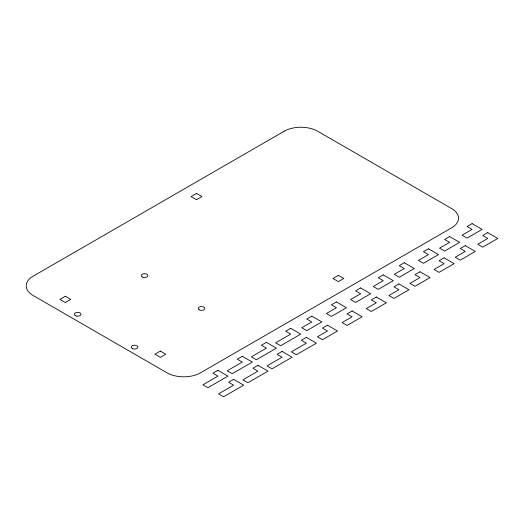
<?xml version="1.0" encoding="UTF-8"?>
<svg xmlns="http://www.w3.org/2000/svg" width="524" height="524" viewBox="0 0 524 524"><rect width="100%" height="100%" fill="white"/><g stroke="black" fill="none" stroke-linecap="round" stroke-linejoin="round"><path stroke-width="0.79" d="M284.198 131.236L33.13 276.187A23.672 13.663 0 0 0 33.13 295.516L167.038 372.826A23.672 13.663 0 0 0 200.509 372.826L451.577 227.868A23.672 13.663 0 0 0 451.577 208.545L317.675 131.236A23.672 13.663 0 0 0 284.198 131.236M196.539 193.448L191.096 196.585L196.539 199.729L201.976 196.585L196.539 193.448M65.356 296.243L59.913 299.381L65.356 302.518L70.792 299.381L65.356 296.243M160.344 351.08L154.901 354.224L160.344 357.361L165.78 354.224L160.344 351.08M338.393 275.342L332.95 278.486L338.393 281.624L343.829 278.486L338.393 275.342M217.964 370.324L212.941 373.219L217.964 376.121L202.899 384.819L207.923 387.714L228.006 376.121L217.964 370.324M242.285 356.281L237.267 359.182L242.285 362.077L227.219 370.776L232.243 373.678L252.326 362.077L242.285 356.281M266.389 342.369L261.365 345.264L266.389 348.165L251.323 356.864L256.341 359.759L276.43 348.165L266.389 342.369M290.709 328.325L285.685 331.22L290.709 334.122L275.644 342.82L280.668 345.716L300.75 334.122L290.709 328.325M311.8 316.149L306.776 319.05L311.8 321.946L301.752 327.742L306.776 330.644L321.841 321.946L311.8 316.149M336.428 301.929L331.41 304.824L336.428 307.726L326.387 313.522L331.41 316.424L346.475 307.726L336.428 301.929M360.643 287.951L355.619 290.846L360.643 293.748L350.602 299.545L355.619 302.446L370.684 293.748L360.643 287.951M383.267 274.884L378.249 277.786L383.267 280.681L373.226 286.477L378.249 289.379L393.314 280.681L383.267 274.884M404.325 262.727L399.301 265.629L404.325 268.524L394.284 274.327L399.301 277.222L414.366 268.524L404.325 262.727M428.436 248.808L423.418 251.703L428.436 254.605L418.394 260.402L423.418 263.303L438.477 254.605L428.436 248.808M449.605 236.586L444.588 239.481L449.605 242.383L439.564 248.179L444.588 251.081L459.653 242.383L449.605 236.586M472.078 223.61L467.061 226.506L472.078 229.407L462.037 235.204L467.061 238.106L482.126 229.407L472.078 223.61M233.638 379.369L228.621 382.271L233.638 385.173L218.58 393.871L223.597 396.766L243.686 385.173L233.638 379.369M257.965 365.333L252.941 368.228L257.965 371.13L242.9 379.828L247.918 382.723L268.006 371.13L257.965 365.333M282.063 351.414L277.039 354.316L282.063 357.217L266.998 365.909L272.022 368.811L292.104 357.217L282.063 351.414M306.383 337.377L301.366 340.273L306.383 343.174L291.318 351.873L296.342 354.768L316.424 343.174L306.383 337.377M327.474 325.201L322.45 328.096L327.474 330.998L317.433 336.794L322.45 339.696L337.515 330.998L327.474 325.201M352.108 310.974L347.084 313.876L352.108 316.778L342.067 322.574L347.084 325.469L362.149 316.778L352.108 310.974M376.317 296.997L371.3 299.898L376.317 302.8L366.276 308.597L371.3 311.492L386.358 302.8L376.317 296.997M398.947 283.936L393.924 286.831L398.947 289.733L388.906 295.529L393.924 298.431L408.989 289.733L398.947 283.936M419.999 271.779L414.982 274.681L419.999 277.576L409.958 283.373L414.982 286.274L430.04 277.576L419.999 271.779M444.116 257.86L439.092 260.756L444.116 263.657L434.069 269.454L439.092 272.356L454.157 263.657L444.116 257.86M465.286 245.638L460.262 248.533L465.286 251.435L455.245 257.232L460.262 260.133L475.327 251.435L465.286 245.638M487.759 232.663L482.735 235.558L487.759 238.459L477.718 244.256L482.735 247.158L497.8 238.459L487.759 232.663M132.218 348.473A3.314 1.913 0 0 0 137.766 347.615A3.314 1.913 0 0 0 133.705 345.27A3.314 1.913 0 0 0 132.218 348.473M199.172 309.815A3.314 1.913 0 0 0 204.714 308.957A3.314 1.913 0 0 0 200.659 306.619A3.314 1.913 0 0 0 199.172 309.815M76 315.92A3.314 1.913 0 0 0 80.971 314.262A3.314 1.913 0 0 0 76 312.605A3.314 1.913 0 0 0 76 315.92M142.947 277.268A3.314 1.913 0 0 0 147.919 275.611A3.314 1.913 0 0 0 142.947 273.954A3.314 1.913 0 0 0 142.947 277.268"/></g></svg>
